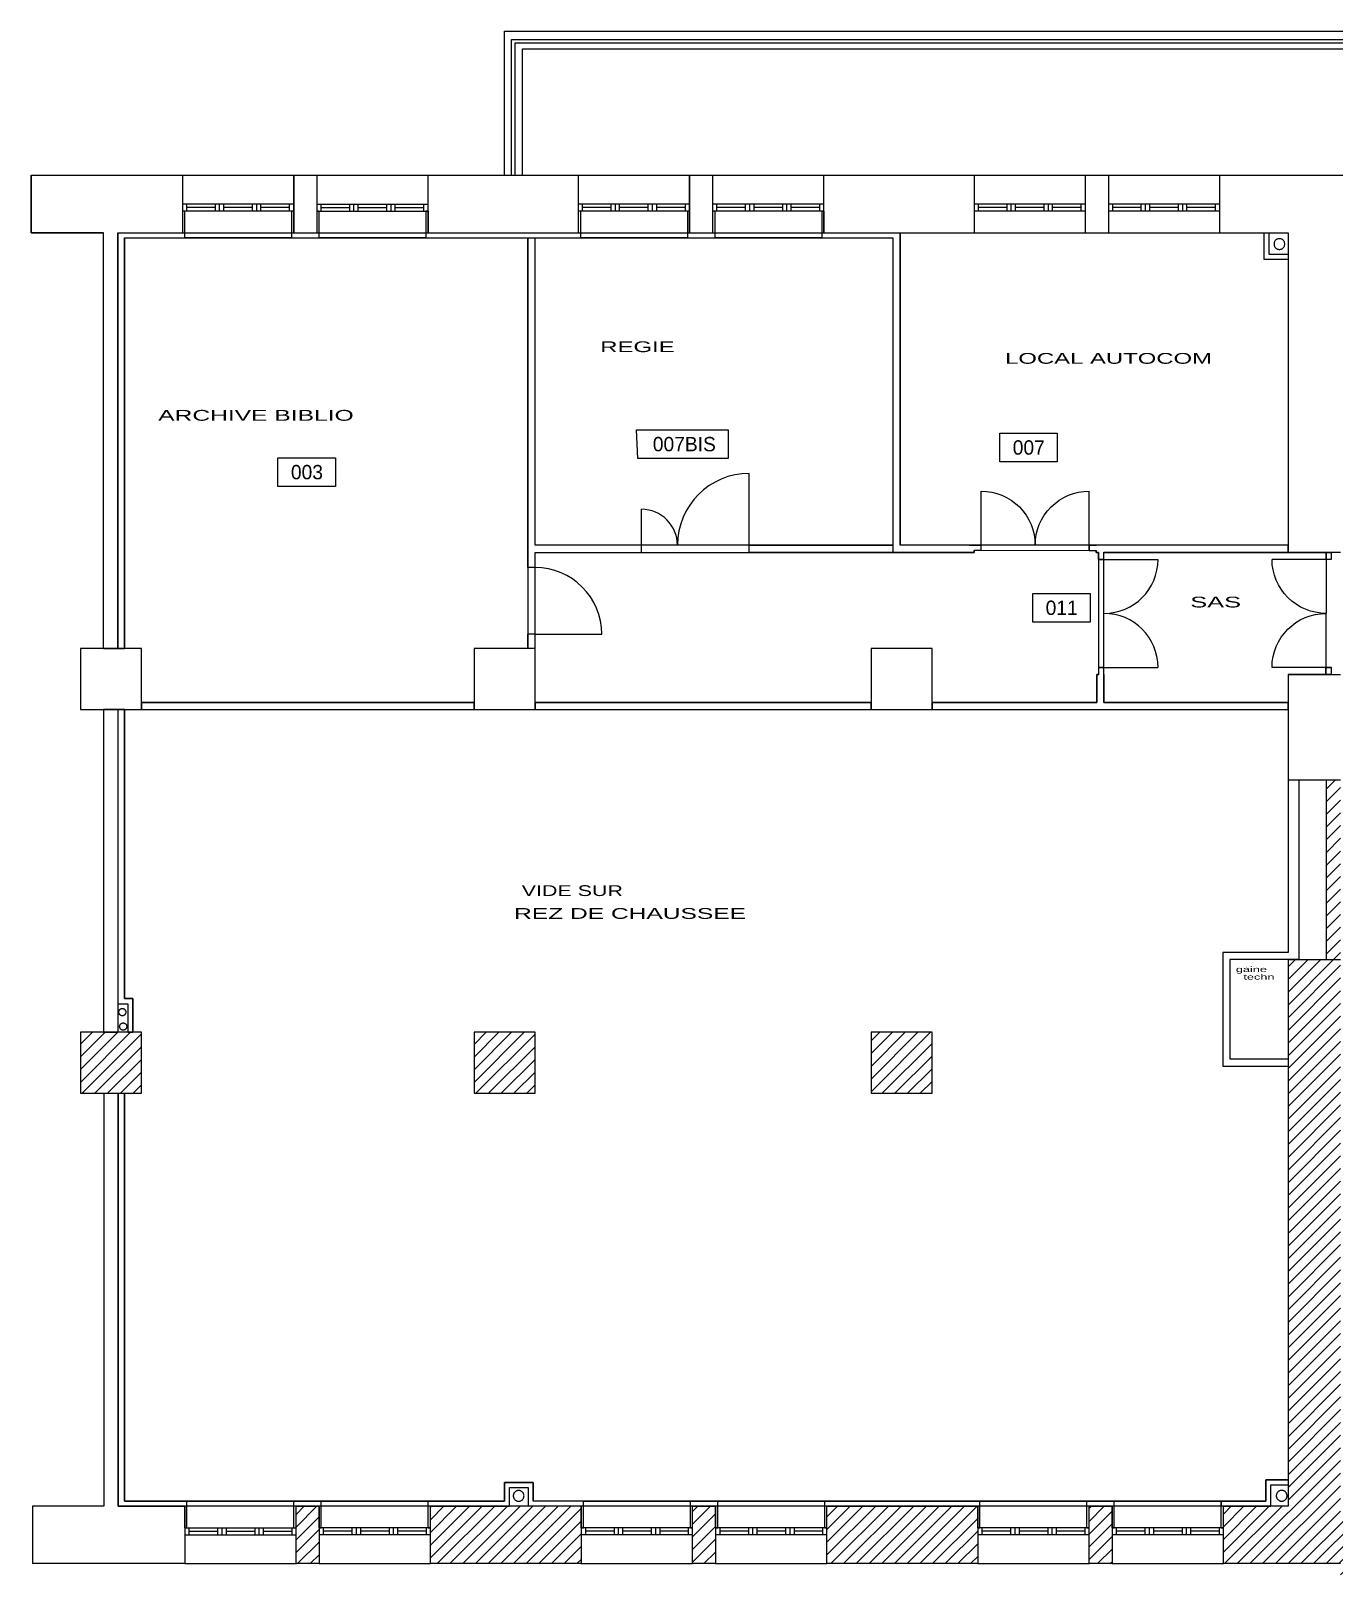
# Model space of a CAD drawing. Extents: x -18.2 to 35.5, y -12.6 to 10.1.
# Drawn here: x -18.17 to 0, y -11.55 to 10.06 of the extents above; entities that cross this region are included whole.
import ezdxf

# ---------------------------------------------------------------- set-up
doc = ezdxf.new("R2010")
doc.units = 0
doc.header["$MEASUREMENT"] = 0
doc.linetypes.add('AXES', pattern=[50.8, 31.75, -6.35, 6.35, -6.35])
doc.linetypes.add('TRAIT_PLEIN', pattern=[0])
for name, color, linetype in [('CLOISENT', 2, 'AXES'), ('MURSENT', 7, 'TRAIT_PLEIN'), ('PORTE', 3, 'TRAIT_PLEIN'), ('SPACES', 140, 'TRAIT_PLEIN'), ('TEXTES', 6, 'TRAIT_PLEIN'), ('VITRE', 1, 'TRAIT_PLEIN')]:
    doc.layers.add(name, color=color, linetype=linetype)

msp = doc.modelspace()

# ---------------------------------------------------------------- hatches: boundary and pattern name
at = {"layer": 'MURSENT'}
h = msp.add_hatch(dxfattribs=at)
h.set_pattern_fill('ANSI31', color=256, style=0)
h.paths.add_polyline_path([(0.059, -0.367), (-0.141, -0.367), (-0.141, -2.867), (0.059, -2.867)])
h = msp.add_hatch(dxfattribs=at)
h.set_pattern_fill('ANSI31', color=256, style=0)
h.paths.add_polyline_path([(0.059, -2.867), (-0.671, -2.867), (-0.671, -10.477), (-1.571, -10.477), (-1.571, -11.277), (0.059, -11.277)])
h.paths.add_polyline_path([(-5.625, -3.879), (-6.475, -3.879), (-6.475, -4.729), (-5.625, -4.729)])
h.paths.add_polyline_path([(-11.153, -3.879), (-12.003, -3.879), (-12.003, -4.729), (-11.153, -4.729)])
h.paths.add_polyline_path([(-16.631, -3.879), (-16.96, -3.879), (-16.96, -3.879), (-17.16, -3.879), (-17.16, -3.879), (-17.481, -3.879), (-17.481, -4.729), (-16.631, -4.729)])
h.paths.add_polyline_path([(-10.511, -10.477), (-11.581, -10.477), (-12.611, -10.477), (-12.611, -11.277), (-10.511, -11.277)])
h.paths.add_polyline_path([(-4.991, -10.477), (-7.091, -10.477), (-7.091, -11.277), (-4.991, -11.277)])
h.paths.add_polyline_path([(4.099, -3.757), (3.609, -3.757), (3.119, -3.757), (3.119, -4.737), (4.099, -4.737)])
h.paths.add_polyline_path([(8.699, -3.757), (8.209, -3.757), (7.719, -3.757), (7.719, -4.737), (8.699, -4.737)])
h.paths.add_polyline_path([(12.489, -2.837), (11.759, -2.837), (11.759, -10.647), (10.289, -10.647), (10.289, -11.547), (12.489, -11.547)])
h.paths.add_polyline_path([(8.729, -10.647), (7.24, -10.647), (7.24, -11.547), (8.729, -11.547)])
h.paths.add_polyline_path([(4.64, -10.647), (3.099, -10.647), (3.099, -11.547), (3.172, -11.547), (4.64, -11.547)])
h.paths.add_polyline_path([(1.539, -10.647), (0.059, -10.647), (0.059, -11.277), (0.059, -11.547), (1.539, -11.547)])
h.paths.add_polyline_path([(13.389, -10.477), (12.489, -10.477), (12.489, -11.277), (13.389, -11.277)])
h.paths.add_polyline_path([(18.904, -10.477), (16.804, -10.477), (16.804, -11.277), (18.904, -11.277)])
h.paths.add_polyline_path([(24.424, -10.477), (22.324, -10.477), (22.324, -11.277), (24.424, -11.277)])
h = msp.add_hatch(dxfattribs=at)
h.set_pattern_fill('ANSI31', color=256, style=0)
h.paths.add_polyline_path([(-14.161, -10.477), (-14.481, -10.477), (-14.481, -11.277), (-14.161, -11.277)])
h.paths.add_polyline_path([(-8.641, -10.477), (-8.961, -10.477), (-8.961, -11.277), (-8.641, -11.277)])
h.paths.add_polyline_path([(-3.121, -10.477), (-3.441, -10.477), (-3.441, -11.277), (-3.121, -11.277)])

# ---------------------------------------------------------------- linework, layer by layer
at = {"layer": 'CLOISENT'}
for p, q in [((-16.032, 7.553), (-16.062, 7.553)), ((-16.062, 7.553), (-16.062, 7.253)), ((-16.032, 7.553), (-16.032, 7.183)), ((-14.512, 7.553), (-14.542, 7.553)), ((-14.542, 7.553), (-14.542, 7.183)), ((-14.512, 7.553), (-14.512, 7.253)), ((-14.162, 7.553), (-14.192, 7.553)), ((-14.192, 7.553), (-14.192, 7.253)), ((-14.162, 7.553), (-14.162, 7.183)), ((-12.642, 7.553), (-12.672, 7.553)), ((-12.672, 7.553), (-12.672, 7.183)), ((-12.642, 7.553), (-12.642, 7.253)), ((-10.522, 7.553), (-10.552, 7.553)), ((-10.552, 7.553), (-10.552, 7.253)), ((-10.522, 7.553), (-10.522, 7.183)), ((-9.002, 7.553), (-9.032, 7.553)), ((-9.032, 7.553), (-9.032, 7.183)), ((-9.002, 7.553), (-9.002, 7.253)), ((-8.651, 7.553), (-8.681, 7.553)), ((-8.681, 7.553), (-8.681, 7.253)), ((-8.651, 7.553), (-8.651, 7.183)), ((-7.131, 7.553), (-7.161, 7.553)), ((-7.161, 7.553), (-7.161, 7.183)), ((-7.131, 7.553), (-7.131, 7.253)), ((-16.96, 7.253), (-16.96, 1.463)), ((-16.96, 7.253), (-16.062, 7.253)), ((-16.87, 7.183), (-16.87, 1.463)), ((-16.87, 7.183), (-16.032, 7.183)), ((-16.865, 7.253), (-16.062, 7.253)), ((-14.542, 7.183), (-16.032, 7.183)), ((-14.542, 7.183), (-14.162, 7.183)), ((-14.512, 7.253), (-14.192, 7.253)), ((-12.672, 7.183), (-14.162, 7.183)), ((-12.672, 7.183), (-10.522, 7.183)), ((-12.642, 7.253), (-10.552, 7.253)), ((-11.253, 2.593), (-11.253, 7.183)), ((-11.153, 2.903), (-11.153, 7.183)), ((-9.032, 7.183), (-10.522, 7.183)), ((-9.032, 7.183), (-8.651, 7.183)), ((-9.002, 7.253), (-8.681, 7.253)), ((-7.161, 7.183), (-8.651, 7.183)), ((-7.161, 7.183), (-6.171, 7.183)), ((-7.131, 7.253), (-6.126, 7.253)), ((-6.171, 7.253), (-6.071, 7.253)), ((-6.171, 7.183), (-6.171, 2.803)), ((-6.071, 7.253), (-6.071, 2.903)), ((-1.008, 7.253), (-0.938, 7.253)), ((-1.008, 7.253), (-1.008, 6.887)), ((-1.008, 7.253), (-0.938, 7.253)), ((-0.938, 7.253), (-0.938, 6.957)), ((-0.938, 6.957), (-0.671, 6.957)), ((-0.671, 6.957), (-0.671, 6.887)), ((-1.008, 6.887), (-0.671, 6.887)), ((-9.671, 2.903), (-11.153, 2.903)), ((-9.671, 2.803), (-9.671, 2.903)), ((-8.171, 2.803), (-8.171, 2.903)), ((-8.171, 2.903), (-6.171, 2.903)), ((-5.111, 2.903), (-6.071, 2.903)), ((-5.111, 2.903), (-5.111, 2.903)), ((-5.111, 2.903), (-4.946, 2.903)), ((-5.041, 2.903), (-5.041, 2.903)), ((-5.041, 2.833), (-5.041, 2.803)), ((-5.041, 2.833), (-4.946, 2.833)), ((-4.946, 2.903), (-4.946, 2.833)), ((-3.437, 2.903), (-3.341, 2.903)), ((-3.437, 2.903), (-3.437, 2.829)), ((-3.437, 2.829), (-3.341, 2.829)), ((-0.671, 2.903), (-3.341, 2.903)), ((-3.341, 2.803), (-3.341, 2.829)), ((-0.671, 2.803), (-0.671, 2.903)), ((-11.153, 2.593), (-11.253, 2.593)), ((-11.153, 2.803), (-9.671, 2.803)), ((-11.153, 2.593), (-11.153, 2.803)), ((-6.171, 2.803), (-8.171, 2.803)), ((-5.041, 2.803), (-6.171, 2.803)), ((-3.308, 2.803), (-3.341, 2.803)), ((-3.308, 2.707), (-3.308, 2.803)), ((-3.308, 2.707), (-3.233, 2.707)), ((-3.233, 2.707), (-3.233, 2.804)), ((-0.671, 2.803), (-3.233, 2.803)), ((-0.14, 2.707), (-0.14, 2.803)), ((-0.14, 2.803), (-0.066, 2.803)), ((-0.14, 2.707), (-0.066, 2.707)), ((-0.066, 2.707), (-0.066, 2.803)), ((-11.253, 1.463), (-11.253, 1.663)), ((-11.153, 1.663), (-11.253, 1.663)), ((-11.153, 1.463), (-11.153, 1.663)), ((-16.96, 1.463), (-16.87, 1.463)), ((-3.333, 1.103), (-3.303, 1.103)), ((-3.333, 0.713), (-3.333, 1.103)), ((-3.303, 1.103), (-3.303, 1.199)), ((-3.233, 1.199), (-3.303, 1.199)), ((-3.233, 1.103), (-3.233, 1.199)), ((-3.233, 1.103), (-3.233, 0.713)), ((-0.145, 1.103), (-0.145, 1.198)), ((-0.145, 1.198), (-0.07, 1.198)), ((-0.07, 1.103), (-0.145, 1.103)), ((-0.07, 1.198), (-0.07, 1.103)), ((-16.631, 0.713), (-12.003, 0.713)), ((-16.631, 0.713), (-16.631, 0.613)), ((-12.003, 0.713), (-12.003, 0.613)), ((-11.153, 0.713), (-11.153, 0.613)), ((-11.153, 0.713), (-6.475, 0.713)), ((-6.475, 0.613), (-6.475, 0.713)), ((-5.625, 0.713), (-5.625, 0.613)), ((-5.625, 0.713), (-3.333, 0.713)), ((-3.233, 0.713), (-0.671, 0.713)), ((-0.671, 0.613), (-0.671, 0.713)), ((-16.87, 0.613), (-16.96, 0.613)), ((-16.96, 0.613), (-16.96, -3.481)), ((-16.87, 0.613), (-16.87, -3.411)), ((-16.631, 0.613), (-12.003, 0.613)), ((-11.153, 0.613), (-6.475, 0.613)), ((-5.625, 0.613), (-0.671, 0.613)), ((-0.521, -0.367), (-0.671, -0.367)), ((-0.671, -0.367), (-0.671, -2.767)), ((-0.521, -0.367), (-0.521, -2.867)), ((-0.671, -2.767), (-1.579, -2.767)), ((-1.579, -2.767), (-1.579, -4.349)), ((-0.521, -2.867), (-1.479, -2.867)), ((-1.479, -2.867), (-1.479, -4.249)), ((-16.87, -3.411), (-16.752, -3.411)), ((-16.752, -3.411), (-16.752, -3.879)), ((-16.96, -3.481), (-16.822, -3.481)), ((-16.822, -3.481), (-16.822, -3.879)), ((-16.822, -3.879), (-16.752, -3.879)), ((-1.479, -4.249), (-0.671, -4.249)), ((-0.671, -4.249), (-0.671, -4.349)), ((-1.579, -4.349), (-0.671, -4.349)), ((-16.956, -10.477), (-16.956, -4.729)), ((-16.956, -4.729), (-16.87, -4.729)), ((-16.87, -4.729), (-16.87, -10.407)), ((-11.581, -10.407), (-11.581, -10.148)), ((-11.581, -10.148), (-11.181, -10.148)), ((-11.181, -10.148), (-11.181, -10.407)), ((-0.978, -10.407), (-0.978, -10.112)), ((-0.978, -10.112), (-0.671, -10.112)), ((-0.671, -10.112), (-0.671, -10.182)), ((-11.511, -10.477), (-11.511, -10.218)), ((-11.511, -10.218), (-11.251, -10.218)), ((-11.251, -10.218), (-11.251, -10.477)), ((-0.908, -10.477), (-0.908, -10.182)), ((-0.908, -10.182), (-0.671, -10.182)), ((-16.956, -10.477), (-16.031, -10.477)), ((-16.87, -10.407), (-16.001, -10.407)), ((-16.031, -10.777), (-16.031, -10.477)), ((-16.001, -10.407), (-14.511, -10.407)), ((-16.001, -10.777), (-16.001, -10.407)), ((-14.511, -10.407), (-14.131, -10.407)), ((-14.511, -10.777), (-14.511, -10.407)), ((-14.481, -10.477), (-14.161, -10.477)), ((-14.481, -10.777), (-14.481, -10.477)), ((-14.161, -10.777), (-14.161, -10.477)), ((-14.131, -10.407), (-12.641, -10.407)), ((-14.131, -10.777), (-14.131, -10.407)), ((-12.641, -10.407), (-11.581, -10.407)), ((-12.641, -10.777), (-12.641, -10.407)), ((-12.611, -10.477), (-11.511, -10.477)), ((-12.611, -10.777), (-12.611, -10.477)), ((-10.511, -10.477), (-11.251, -10.477)), ((-10.481, -10.407), (-11.181, -10.407)), ((-10.511, -10.777), (-10.511, -10.477)), ((-10.481, -10.407), (-7.121, -10.407)), ((-10.481, -10.777), (-10.481, -10.407)), ((-8.961, -10.407), (-8.991, -10.407)), ((-8.991, -10.777), (-8.991, -10.407)), ((-8.988, -10.407), (-8.611, -10.407)), ((-8.961, -10.477), (-8.641, -10.477)), ((-8.961, -10.777), (-8.961, -10.477)), ((-8.641, -10.777), (-8.641, -10.477)), ((-8.611, -10.777), (-8.611, -10.407)), ((-7.121, -10.407), (-4.961, -10.407)), ((-7.121, -10.777), (-7.121, -10.407)), ((-7.091, -10.477), (-4.991, -10.477)), ((-7.091, -10.777), (-7.091, -10.477)), ((-4.991, -10.777), (-4.991, -10.477)), ((-4.961, -10.407), (-3.471, -10.407)), ((-4.961, -10.777), (-4.961, -10.407)), ((-3.471, -10.407), (-3.091, -10.407)), ((-3.471, -10.777), (-3.471, -10.407)), ((-3.441, -10.477), (-3.121, -10.477)), ((-3.441, -10.777), (-3.441, -10.477)), ((-3.121, -10.777), (-3.121, -10.477)), ((-3.091, -10.407), (-1.601, -10.407)), ((-3.091, -10.777), (-3.091, -10.407)), ((-1.601, -10.407), (-1.601, -10.477)), ((-1.601, -10.407), (-0.978, -10.407)), ((-1.601, -10.777), (-1.601, -10.411)), ((-1.571, -10.477), (-0.908, -10.477)), ((-1.571, -10.777), (-1.571, -10.477)), ((-16.031, -10.777), (-16.001, -10.777)), ((-14.511, -10.777), (-14.481, -10.777)), ((-14.161, -10.777), (-14.131, -10.777)), ((-12.641, -10.777), (-12.611, -10.777)), ((-10.511, -10.777), (-10.481, -10.777)), ((-8.991, -10.777), (-8.961, -10.777)), ((-8.641, -10.777), (-8.611, -10.777)), ((-7.121, -10.777), (-7.091, -10.777)), ((-4.991, -10.777), (-4.961, -10.777)), ((-3.471, -10.777), (-3.441, -10.777)), ((-3.121, -10.777), (-3.091, -10.777)), ((-1.601, -10.777), (-1.571, -10.777))]:
    msp.add_line(p, q, dxfattribs=at)
for centre, major_axis, start_param, end_param in [((-0.791, 7.096), (0.053, 0.053), 0.785398, 7.068583), ((-16.899, -3.599), (-0.0354, 0.0354), -0.785398, 5.497787), ((-16.887, -3.799), (-0.0354, 0.0354), -0.785398, 5.497787), ((-11.382, -10.334), (0.053, 0.053), 0.785398, 7.068583), ((-0.759, -10.333), (-0.053, 0.053), -0.785398, 5.497787)]:
    msp.add_ellipse(centre, major_axis=major_axis, ratio=1, start_param=start_param, end_param=end_param, dxfattribs=at)
at = {"layer": 'MURSENT'}
for p, q in [((-11.58, 10.062), (12.489, 10.062)), ((-11.58, 8.062), (-11.58, 10.062)), ((-11.48, 9.946), (4.911, 9.946)), ((-11.48, 8.062), (-11.48, 9.946)), ((-11.43, 9.896), (4.861, 9.896)), ((-11.43, 8.062), (-11.43, 9.896)), ((-11.33, 9.812), (12.239, 9.812)), ((-11.33, 8.062), (-11.33, 9.812)), ((-18.17, 8.053), (-18.17, 7.253)), ((-18.17, 7.253), (-18.17, 8.053)), ((-18.17, 8.053), (4.911, 8.053)), ((-16.062, 8.053), (-16.062, 7.253)), ((-14.512, 7.253), (-14.512, 8.053)), ((-14.512, 8.053), (-14.512, 7.253)), ((-14.192, 8.053), (-14.192, 7.253)), ((-14.192, 8.053), (-14.192, 7.253)), ((-12.642, 7.253), (-12.642, 8.053)), ((-10.552, 8.053), (-10.552, 7.253)), ((-10.552, 8.053), (-10.552, 7.253)), ((-9.002, 7.253), (-9.002, 8.053)), ((-9.002, 8.053), (-9.002, 7.253)), ((-8.681, 8.053), (-8.681, 7.253)), ((-8.681, 8.053), (-8.681, 7.253)), ((-7.131, 7.253), (-7.131, 8.053)), ((-5.041, 8.053), (-5.041, 7.253)), ((-3.491, 7.253), (-3.491, 8.053)), ((-3.171, 8.053), (-3.171, 7.253)), ((-1.621, 7.253), (-1.621, 8.053)), ((-18.17, 7.253), (-17.16, 7.253)), ((-17.16, 7.253), (-18.17, 7.253)), ((-17.16, 1.463), (-17.16, 7.253)), ((-16.96, 7.253), (-16.062, 7.253)), ((-16.96, 1.463), (-16.96, 7.253)), ((-16.062, 7.253), (-14.512, 7.253)), ((-14.512, 7.253), (-14.192, 7.253)), ((-14.192, 7.253), (-12.642, 7.253)), ((-12.642, 7.253), (-10.552, 7.253)), ((-10.552, 7.253), (-9.002, 7.253)), ((-9.002, 7.253), (-8.681, 7.253)), ((-8.681, 7.253), (-7.131, 7.253)), ((-7.131, 7.253), (-5.041, 7.253)), ((-5.041, 7.253), (-3.491, 7.253)), ((-3.491, 7.253), (-3.171, 7.253)), ((-3.171, 7.253), (-1.621, 7.253)), ((-1.621, 7.253), (-0.671, 7.253)), ((-0.671, 7.253), (-0.671, 2.803)), ((0.059, 2.803), (-0.671, 2.803)), ((-16.631, 1.463), (-17.481, 1.463)), ((-17.481, 1.463), (-17.481, 0.613)), ((-17.16, 1.463), (-16.96, 1.463)), ((-16.631, 0.613), (-16.631, 1.463)), ((-11.153, 1.463), (-12.003, 1.463)), ((-12.003, 1.463), (-12.003, 0.613)), ((-11.153, 0.613), (-11.153, 1.463)), ((-5.625, 1.463), (-6.475, 1.463)), ((-6.475, 1.463), (-6.475, 0.613)), ((-5.625, 0.613), (-5.625, 1.463)), ((-0.671, 1.103), (-0.671, -0.367)), ((-0.671, 1.103), (0.059, 1.103)), ((-16.631, 0.713), (-16.631, 0.613)), ((-12.003, 0.613), (-12.003, 0.713)), ((-17.481, 0.613), (-16.631, 0.613)), ((-16.96, 0.613), (-17.16, 0.613)), ((-17.16, 0.613), (-17.16, -3.879)), ((-16.96, 0.613), (-16.96, -3.879)), ((-12.003, 0.613), (-11.153, 0.613)), ((-6.475, 0.613), (-5.625, 0.613)), ((0.059, -0.367), (-0.671, -0.367)), ((-0.141, -0.372), (-0.141, -2.867)), ((-0.671, -2.867), (-0.671, -10.477)), ((-0.671, -2.867), (0.059, -2.867)), ((-16.631, -3.879), (-17.481, -3.879)), ((-17.481, -3.879), (-17.481, -4.729)), ((-17.16, -3.879), (-16.96, -3.879)), ((-16.631, -4.729), (-16.631, -3.879)), ((-11.153, -3.879), (-12.003, -3.879)), ((-12.003, -3.879), (-12.003, -4.729)), ((-11.153, -4.729), (-11.153, -3.879)), ((-5.625, -3.879), (-6.475, -3.879)), ((-6.475, -3.879), (-6.475, -4.729)), ((-5.625, -4.729), (-5.625, -3.879)), ((-17.481, -4.729), (-16.631, -4.729)), ((-17.156, -4.729), (-17.156, -10.477)), ((-16.956, -4.729), (-16.956, -10.477)), ((-12.003, -4.729), (-11.153, -4.729)), ((-6.475, -4.729), (-5.625, -4.729)), ((-18.152, -10.477), (-18.152, -11.277)), ((-17.156, -10.477), (-18.152, -10.477)), ((-16.031, -10.477), (-16.956, -10.477)), ((-16.031, -10.477), (-16.031, -11.277)), ((-14.481, -10.477), (-16.031, -10.477)), ((-14.161, -10.477), (-14.481, -10.477)), ((-14.481, -11.277), (-14.481, -10.477)), ((-14.161, -10.477), (-14.161, -11.277)), ((-12.611, -10.477), (-14.161, -10.477)), ((-11.581, -10.477), (-12.611, -10.477)), ((-12.611, -11.277), (-12.611, -10.477)), ((-10.511, -10.477), (-11.581, -10.477)), ((-10.511, -10.477), (-10.511, -11.277)), ((-8.961, -10.477), (-10.511, -10.477)), ((-8.641, -10.477), (-8.961, -10.477)), ((-8.961, -11.277), (-8.961, -10.477)), ((-8.641, -10.477), (-8.641, -11.277)), ((-7.091, -10.477), (-8.641, -10.477)), ((-4.991, -10.477), (-7.091, -10.477)), ((-7.091, -11.277), (-7.091, -10.477)), ((-4.991, -10.477), (-4.991, -11.277)), ((-3.441, -10.477), (-4.991, -10.477)), ((-3.121, -10.477), (-3.441, -10.477)), ((-3.441, -11.277), (-3.441, -10.477)), ((-3.121, -10.477), (-3.121, -11.277)), ((-1.571, -10.477), (-3.121, -10.477)), ((-0.671, -10.477), (-1.571, -10.477)), ((-1.571, -11.277), (-1.571, -10.477)), ((-16.031, -11.277), (-18.152, -11.277)), ((-16.031, -11.277), (-14.481, -11.277)), ((-14.161, -11.277), (-14.481, -11.277)), ((-14.161, -11.277), (-12.611, -11.277)), ((-10.511, -11.277), (-12.611, -11.277)), ((-10.511, -11.277), (-8.961, -11.277)), ((-8.641, -11.277), (-8.961, -11.277)), ((-8.641, -11.277), (-7.091, -11.277)), ((-4.991, -11.277), (-7.091, -11.277)), ((-4.991, -11.277), (-3.441, -11.277)), ((-3.121, -11.277), (-3.441, -11.277)), ((-3.121, -11.277), (-1.571, -11.277)), ((0.059, -11.277), (-1.571, -11.277))]:
    msp.add_line(p, q, dxfattribs=at)
at = {"layer": 'PORTE'}
for p, q in [((-8.171, 2.903), (-8.171, 3.903)), ((-4.943, 2.829), (-4.943, 3.656)), ((-3.438, 2.829), (-3.438, 3.656)), ((-9.671, 2.903), (-9.671, 3.403)), ((-3.307, 2.706), (-2.481, 2.706)), ((-0.066, 2.706), (-0.893, 2.706)), ((-11.153, 1.663), (-10.223, 1.663)), ((-3.307, 1.201), (-2.481, 1.201)), ((-0.066, 1.201), (-0.893, 1.201))]:
    msp.add_line(p, q, dxfattribs=at)
for centre, radius, start, end in [((-8.171, 2.903), 1, 90, 180), ((-9.671, 2.903), 0.5, 0, 90), ((-11.153, 1.663), 0.93, 0, 90)]:
    msp.add_arc(centre, radius, start, end, dxfattribs=at)
at = {"layer": 'PORTE', "extrusion": (0, 0, -1)}
for centre, major_axis, start_param, end_param in [((-4.943, 2.903), (-0.532, 0.532), 0.785398, 2.356195), ((-3.438, 2.903), (-0.532, 0.532), 5.497787, 7.068584), ((-0.141, 2.706), (0.532, 0.532), 2.356194, 3.926991), ((-0.141, 1.201), (0.532, 0.532), 3.926991, 5.497787)]:
    msp.add_ellipse(centre, major_axis=major_axis, ratio=1, start_param=start_param, end_param=end_param, dxfattribs=at)
at = {"layer": 'PORTE'}
for centre, major_axis in [((-3.233, 2.706), (0.532, 0.532)), ((-3.233, 1.201), (-0.532, 0.532))]:
    msp.add_ellipse(centre, major_axis=major_axis, ratio=1, start_param=3.926991, end_param=5.497787, dxfattribs=at)
at = {"layer": 'SPACES'}
for points in [[(-16.87, 7.183), (-11.253, 7.183), (-11.253, 1.463), (-12.003, 1.463), (-12.003, 0.713), (-16.631, 0.713), (-16.631, 1.463), (-16.87, 1.463), (-16.87, 7.183)], [(-11.153, 7.183), (-6.171, 7.183), (-6.171, 2.903), (-11.153, 2.903), (-11.153, 7.183)], [(-6.071, 7.253), (-1.008, 7.253), (-1.008, 6.887), (-0.671, 6.887), (-0.671, 2.903), (-6.071, 2.903), (-6.071, 7.253)], [(-11.153, 2.803), (-5.041, 2.803), (-5.041, 2.833), (-3.341, 2.829), (-3.341, 2.803), (-3.308, 2.803), (-3.308, 1.103), (-3.333, 1.103), (-3.333, 0.713), (-5.625, 0.713), (-5.625, 1.463), (-6.475, 1.463), (-6.475, 0.713), (-11.153, 0.713), (-11.153, 2.803)], [(-3.233, 2.803), (-0.14, 2.803), (-0.145, 1.103), (-0.671, 1.103), (-0.671, 0.713), (-3.233, 0.713), (-3.233, 2.804)], [(-16.87, 0.613), (-0.671, 0.613), (-0.671, -2.767), (-1.579, -2.767), (-1.579, -4.349), (-0.671, -4.349), (-0.671, -10.112), (-0.978, -10.112), (-0.978, -10.407), (-11.181, -10.407), (-11.181, -10.148), (-11.581, -10.148), (-11.581, -10.407), (-16.87, -10.407), (-16.87, -4.729), (-16.631, -4.729), (-16.631, -3.879), (-16.752, -3.879), (-16.752, -3.411), (-16.87, -3.411), (-16.87, 0.613)]]:
    msp.add_lwpolyline(points, dxfattribs=at)
at = {"layer": 'TEXTES'}
for points in [[(-9.742, 4.511), (-8.463, 4.511), (-8.463, 4.109), (-9.722, 4.109)], [(-4.683, 4.464), (-3.885, 4.464), (-3.885, 4.063), (-4.683, 4.063)], [(-14.732, 4.121), (-13.933, 4.121), (-13.933, 3.719), (-14.732, 3.719)], [(-4.225, 2.232), (-3.427, 2.232), (-3.427, 1.83), (-4.225, 1.83)]]:
    msp.add_lwpolyline(points, close=True, dxfattribs=at)
at = {"layer": 'VITRE'}
for p, q in [((-14.511, 7.653), (-16.062, 7.653)), ((-16.003, 7.553), (-16.003, 7.653)), ((-15.604, 7.603), (-16.003, 7.603)), ((-15.604, 7.553), (-15.604, 7.653)), ((-15.545, 7.553), (-15.545, 7.653)), ((-15.486, 7.553), (-15.486, 7.653)), ((-15.087, 7.603), (-15.486, 7.603)), ((-15.087, 7.553), (-15.087, 7.653)), ((-15.028, 7.553), (-15.028, 7.653)), ((-14.969, 7.553), (-14.969, 7.653)), ((-14.571, 7.603), (-14.969, 7.603)), ((-14.571, 7.553), (-14.571, 7.653)), ((-14.192, 7.653), (-12.641, 7.653)), ((-14.133, 7.553), (-14.133, 7.653)), ((-14.133, 7.603), (-13.734, 7.603)), ((-13.734, 7.553), (-13.734, 7.653)), ((-13.675, 7.553), (-13.675, 7.653)), ((-13.616, 7.553), (-13.616, 7.653)), ((-13.616, 7.603), (-13.217, 7.603)), ((-13.217, 7.553), (-13.217, 7.653)), ((-13.158, 7.553), (-13.158, 7.653)), ((-13.099, 7.553), (-13.099, 7.653)), ((-13.099, 7.603), (-12.701, 7.603)), ((-12.701, 7.553), (-12.701, 7.653)), ((-9.001, 7.653), (-10.552, 7.653)), ((-10.493, 7.553), (-10.493, 7.653)), ((-10.094, 7.603), (-10.493, 7.603)), ((-10.094, 7.553), (-10.094, 7.653)), ((-10.035, 7.553), (-10.035, 7.653)), ((-9.976, 7.553), (-9.976, 7.653)), ((-9.577, 7.603), (-9.976, 7.603)), ((-9.577, 7.553), (-9.577, 7.653)), ((-9.518, 7.553), (-9.518, 7.653)), ((-9.459, 7.553), (-9.459, 7.653)), ((-9.061, 7.603), (-9.459, 7.603)), ((-9.061, 7.553), (-9.061, 7.653)), ((-7.13, 7.653), (-8.681, 7.653)), ((-8.622, 7.553), (-8.622, 7.653)), ((-8.223, 7.603), (-8.622, 7.603)), ((-8.223, 7.553), (-8.223, 7.653)), ((-8.164, 7.553), (-8.164, 7.653)), ((-8.105, 7.553), (-8.105, 7.653)), ((-7.706, 7.603), (-8.105, 7.603)), ((-7.706, 7.553), (-7.706, 7.653)), ((-7.647, 7.553), (-7.647, 7.653)), ((-7.588, 7.553), (-7.588, 7.653)), ((-7.19, 7.603), (-7.588, 7.603)), ((-7.19, 7.553), (-7.19, 7.653)), ((-3.49, 7.653), (-5.041, 7.653)), ((-4.982, 7.553), (-4.982, 7.653)), ((-4.583, 7.603), (-4.982, 7.603)), ((-4.583, 7.553), (-4.583, 7.653)), ((-4.524, 7.553), (-4.524, 7.653)), ((-4.465, 7.553), (-4.465, 7.653)), ((-4.066, 7.603), (-4.465, 7.603)), ((-4.066, 7.553), (-4.066, 7.653)), ((-4.007, 7.553), (-4.007, 7.653)), ((-3.948, 7.553), (-3.948, 7.653)), ((-3.55, 7.603), (-3.948, 7.603)), ((-3.55, 7.553), (-3.55, 7.653)), ((-1.62, 7.653), (-3.171, 7.653)), ((-3.112, 7.553), (-3.112, 7.653)), ((-2.713, 7.603), (-3.112, 7.603)), ((-2.713, 7.553), (-2.713, 7.653)), ((-2.654, 7.553), (-2.654, 7.653)), ((-2.595, 7.553), (-2.595, 7.653)), ((-2.196, 7.603), (-2.595, 7.603)), ((-2.196, 7.553), (-2.196, 7.653)), ((-2.137, 7.553), (-2.137, 7.653)), ((-2.078, 7.553), (-2.078, 7.653)), ((-1.68, 7.603), (-2.078, 7.603)), ((-1.68, 7.553), (-1.68, 7.653)), ((-14.512, 7.553), (-16.062, 7.553)), ((-14.192, 7.553), (-12.642, 7.553)), ((-9.002, 7.553), (-10.552, 7.553)), ((-7.131, 7.553), (-8.681, 7.553)), ((-3.491, 7.553), (-5.041, 7.553)), ((-1.621, 7.553), (-3.171, 7.553)), ((-16.031, -10.777), (-14.481, -10.777)), ((-15.972, -10.777), (-15.972, -10.877)), ((-15.573, -10.777), (-15.573, -10.877)), ((-15.514, -10.777), (-15.514, -10.877)), ((-15.455, -10.777), (-15.455, -10.877)), ((-15.056, -10.777), (-15.056, -10.877)), ((-14.997, -10.777), (-14.997, -10.877)), ((-14.938, -10.777), (-14.938, -10.877)), ((-14.54, -10.777), (-14.54, -10.877)), ((-12.611, -10.777), (-14.161, -10.777)), ((-14.102, -10.777), (-14.102, -10.877)), ((-13.703, -10.777), (-13.703, -10.877)), ((-13.644, -10.777), (-13.644, -10.877)), ((-13.585, -10.777), (-13.585, -10.877)), ((-13.186, -10.777), (-13.186, -10.877)), ((-13.127, -10.777), (-13.127, -10.877)), ((-13.068, -10.777), (-13.068, -10.877)), ((-12.67, -10.777), (-12.67, -10.877)), ((-8.961, -10.777), (-10.511, -10.777)), ((-10.452, -10.777), (-10.452, -10.877)), ((-10.053, -10.777), (-10.053, -10.877)), ((-9.994, -10.777), (-9.994, -10.877)), ((-9.935, -10.777), (-9.935, -10.877)), ((-9.536, -10.777), (-9.536, -10.877)), ((-9.477, -10.777), (-9.477, -10.877)), ((-9.418, -10.777), (-9.418, -10.877)), ((-9.02, -10.777), (-9.02, -10.877)), ((-7.091, -10.777), (-8.641, -10.777)), ((-8.582, -10.777), (-8.582, -10.877)), ((-8.183, -10.777), (-8.183, -10.877)), ((-8.124, -10.777), (-8.124, -10.877)), ((-8.065, -10.777), (-8.065, -10.877)), ((-7.666, -10.777), (-7.666, -10.877)), ((-7.607, -10.777), (-7.607, -10.877)), ((-7.548, -10.777), (-7.548, -10.877)), ((-7.15, -10.777), (-7.15, -10.877)), ((-3.441, -10.777), (-4.991, -10.777)), ((-4.932, -10.777), (-4.932, -10.877)), ((-4.533, -10.777), (-4.533, -10.877)), ((-4.474, -10.777), (-4.474, -10.877)), ((-4.415, -10.777), (-4.415, -10.877)), ((-4.016, -10.777), (-4.016, -10.877)), ((-3.957, -10.777), (-3.957, -10.877)), ((-3.898, -10.777), (-3.898, -10.877)), ((-3.5, -10.777), (-3.5, -10.877)), ((-1.571, -10.777), (-3.121, -10.777)), ((-3.062, -10.777), (-3.062, -10.877)), ((-2.663, -10.777), (-2.663, -10.877)), ((-2.604, -10.777), (-2.604, -10.877)), ((-2.545, -10.777), (-2.545, -10.877)), ((-2.146, -10.777), (-2.146, -10.877)), ((-2.087, -10.777), (-2.087, -10.877)), ((-2.028, -10.777), (-2.028, -10.877)), ((-1.63, -10.777), (-1.63, -10.877)), ((-16.031, -10.877), (-14.48, -10.877)), ((-15.972, -10.827), (-15.573, -10.827)), ((-15.455, -10.827), (-15.056, -10.827)), ((-14.938, -10.827), (-14.54, -10.827)), ((-12.61, -10.877), (-14.161, -10.877)), ((-13.703, -10.827), (-14.102, -10.827)), ((-13.186, -10.827), (-13.585, -10.827)), ((-12.67, -10.827), (-13.068, -10.827)), ((-8.96, -10.877), (-10.511, -10.877)), ((-10.053, -10.827), (-10.452, -10.827)), ((-9.536, -10.827), (-9.935, -10.827)), ((-9.02, -10.827), (-9.418, -10.827)), ((-7.09, -10.877), (-8.641, -10.877)), ((-8.183, -10.827), (-8.582, -10.827)), ((-7.666, -10.827), (-8.065, -10.827)), ((-7.15, -10.827), (-7.548, -10.827)), ((-3.44, -10.877), (-4.991, -10.877)), ((-4.533, -10.827), (-4.932, -10.827)), ((-4.016, -10.827), (-4.415, -10.827)), ((-3.5, -10.827), (-3.898, -10.827)), ((-1.57, -10.877), (-3.121, -10.877)), ((-2.663, -10.827), (-3.062, -10.827)), ((-2.146, -10.827), (-2.545, -10.827)), ((-1.63, -10.827), (-2.028, -10.827))]:
    msp.add_line(p, q, dxfattribs=at)

# ---------------------------------------------------------------- texts
at = {"layer": 'TEXTES'}
for s, height, width, p in [('REGIE', 0.15, 1.656907, (-10.245, 5.591)), ('LOCAL AUTOCOM    ', 0.15, 1.656907, (-4.61, 5.429)), ('ARCHIVE BIBLIO', 0.15, 1.707583, (-16.4, 4.636)), ('SAS', 0.15, 1.762667, (-2.032, 2.036)), ('VIDE SUR        ', 0.15, 1.48725, (-11.339, -1.982)), ('REZ DE CHAUSSEE', 0.15, 1.703911, (-11.445, -2.3)), ('gaine ', 0.075, 1.762667, (-1.397, -3.04)), ('techn', 0.075, 1.762667, (-1.292, -3.146))]:
    msp.add_text(s, height=height, dxfattribs=dict(at, width=width)).set_placement(p)
at = {"layer": 'TEXTES', "char_height": 0.2, "width": 0.775, "attachment_point": 5}
for s, insert in [('007BIS', (-9.075, 4.309)), ('007', (-4.28, 4.262)), ('003', (-14.329, 3.919)), ('011', (-3.822, 2.03))]:
    msp.add_mtext(s, dxfattribs=dict(at, insert=insert))

doc.saveas('drawing.dxf')
